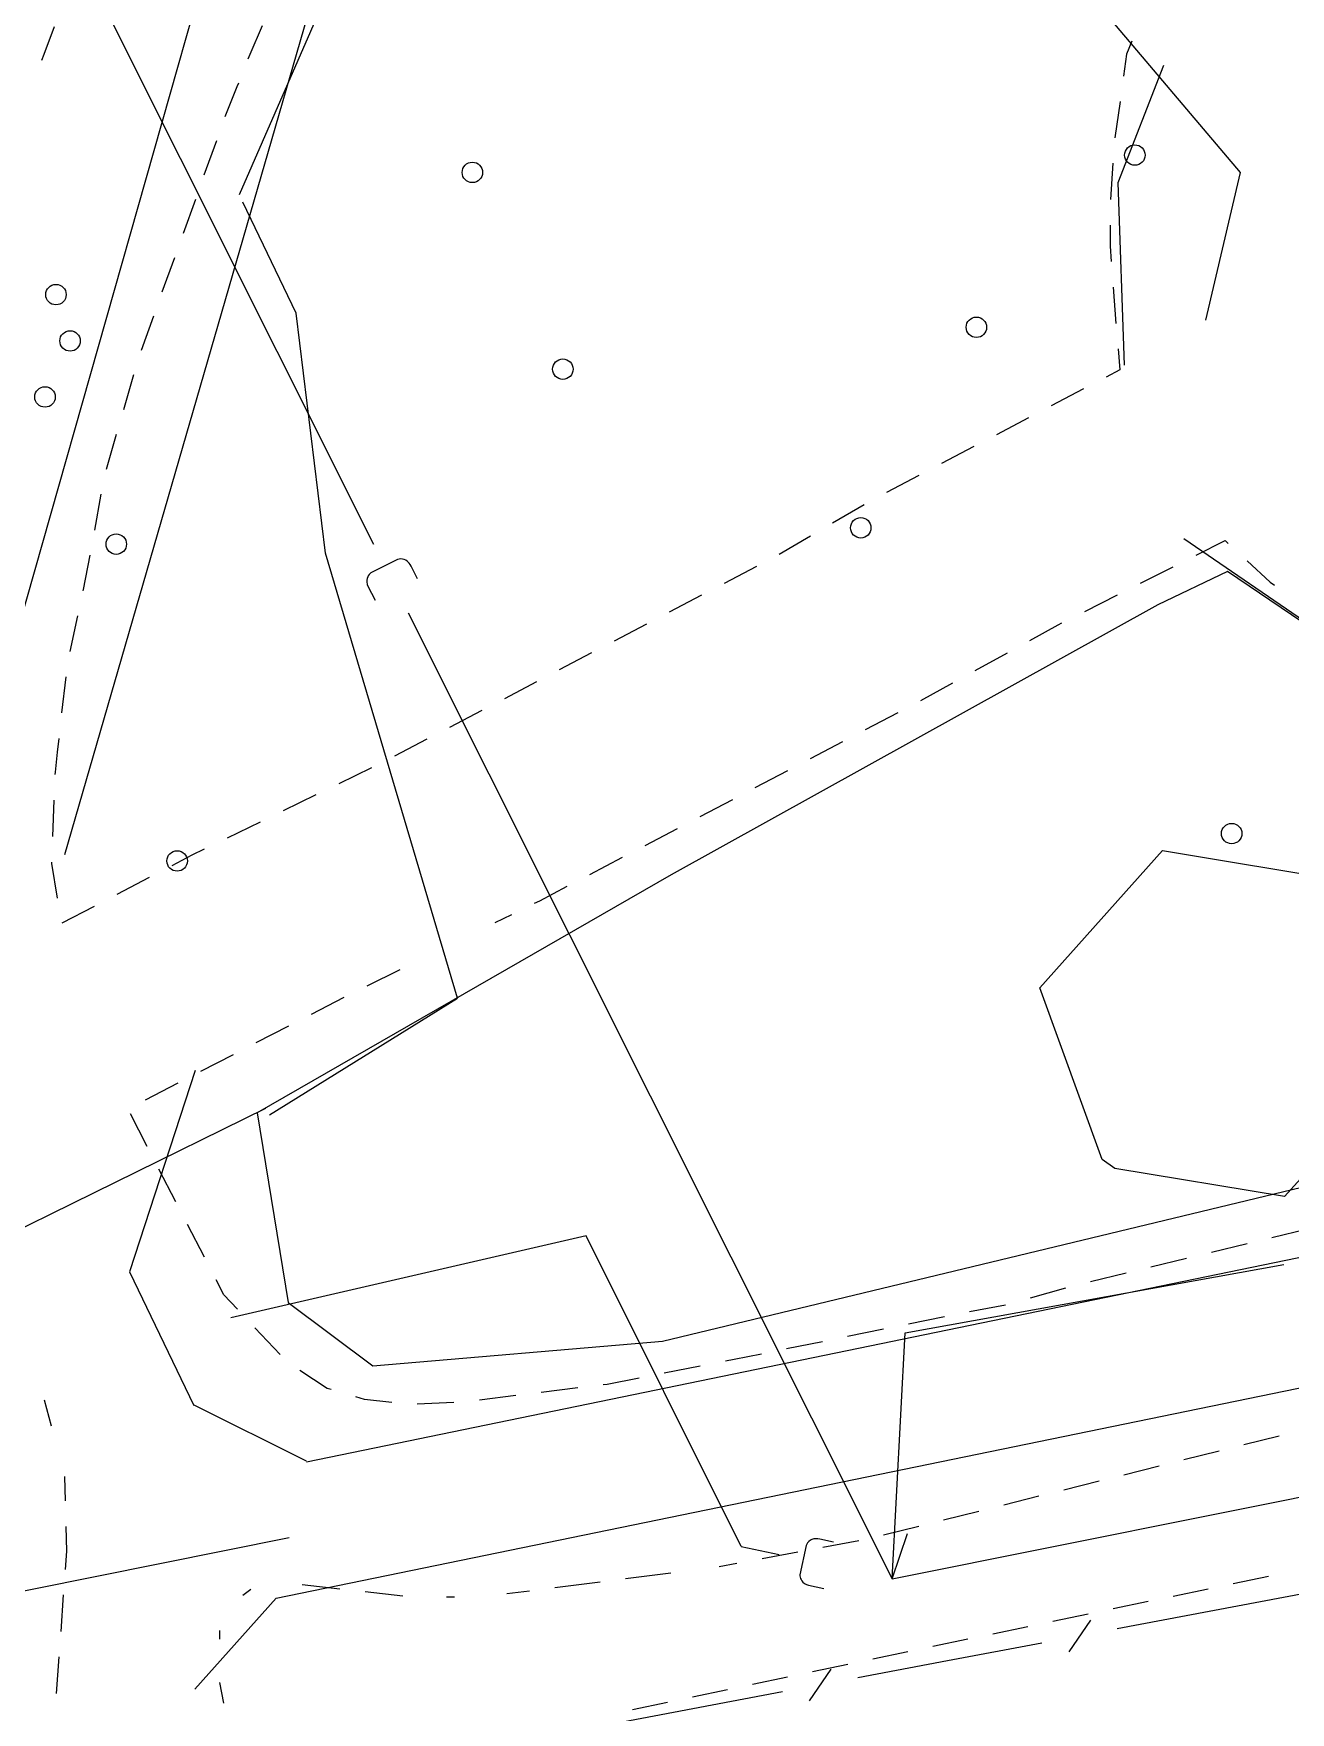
# Model space of a CAD drawing. Header units: metres. Extents: x 3206 to 3701, y 9896 to 11410.
# Drawn here: x 3616.41 to 3640.99, y 11287.56 to 11320.41 of the extents above; entities that cross this region are included whole.
import ezdxf

# ---------------------------------------------------------------- set-up
doc = ezdxf.new("R2010")
doc.units = ezdxf.units.M
for name, color, linetype in [('CURB', 7, 'Continuous'), ('ELECTR_CABLE', 7, 'Continuous'), ('ELECTR_CABLE_COMM', 7, 'Continuous'), ('SEWER', 7, 'Continuous')]:
    doc.layers.add(name, color=color, linetype=linetype)

# ---------------------------------------------------------------- blocks, each defined once
blk = doc.blocks.new('МОЖЖЕВЕЛЬНИК_СКАЛЬНЫЙ')
blk.add_circle((0, 0), 0.2)
blk = doc.blocks.new('ЧЕРЕМУХА_ШУБЕРТ')
blk.add_circle((0, 0), 0.2)
blk = doc.blocks.new('БЕРЕЗА_ПОЛЕЗНАЯ')
blk.add_circle((0, 0), 0.2)

msp = doc.modelspace()

# ---------------------------------------------------------------- linework, layer by layer
at = {"layer": 'CURB'}
for points in [[(3623.115, 11333.457), (3614.404, 11302.775)], [(3639.333, 11314.802), (3640.01, 11317.687), (3627.998, 11331.877), (3624.835, 11331.372), (3617.018, 11304.341)], [(3616.573, 11319.888), (3616.617, 11320), (3616.819, 11320.546)], [(3620.609, 11319.909), (3620.645, 11320), (3620.89, 11320.565)], [(3637.886, 11320.26), (3637.781, 11320), (3637.725, 11319.57)], [(3637.747, 11313.921), (3637.623, 11317.493), (3638.516, 11319.786)], [(3620.161, 11318.781), (3620.395, 11319.372), (3620.424, 11319.445)], [(3637.658, 11319.075), (3637.555, 11318.369)], [(3619.75, 11317.64), (3619.992, 11318.311)], [(3637.514, 11317.871), (3637.472, 11317.159)], [(3619.34, 11316.498), (3619.581, 11317.169)], [(3637.467, 11316.659), (3637.463, 11316.244), (3637.486, 11315.946)], [(3618.929, 11315.356), (3619.171, 11316.027)], [(3637.523, 11315.448), (3637.578, 11314.737)], [(3618.519, 11314.214), (3618.76, 11314.885)], [(3637.618, 11314.238), (3637.651, 11313.825), (3637.386, 11313.686)], [(3618.174, 11313.051), (3618.37, 11313.737)], [(3636.944, 11313.454), (3636.312, 11313.122)], [(3635.869, 11312.889), (3635.238, 11312.558)], [(3617.839, 11311.885), (3618.036, 11312.57)], [(3634.795, 11312.325), (3634.164, 11311.993)], [(3633.721, 11311.761), (3633.089, 11311.429)], [(3617.606, 11310.694), (3617.736, 11311.396)], [(3632.653, 11311.185), (3632.037, 11310.826)], [(3631.605, 11310.574), (3630.988, 11310.215)], [(3647.587, 11304.773), (3643.941, 11307.147), (3641.49, 11308.749), (3638.907, 11310.521)], [(3639.144, 11310.199), (3639.712, 11310.486), (3639.772, 11310.431)], [(3617.384, 11309.501), (3617.39, 11309.53), (3617.515, 11310.203)], [(3630.547, 11309.98), (3629.915, 11309.649)], [(3638.056, 11309.651), (3638.697, 11309.974)], [(3640.14, 11310.092), (3640.596, 11309.672), (3640.675, 11309.615)], [(3629.472, 11309.417), (3628.84, 11309.085)], [(3636.969, 11309.102), (3637.61, 11309.425)], [(3617.128, 11308.315), (3617.278, 11309.013)], [(3628.398, 11308.853), (3627.766, 11308.522)], [(3635.892, 11308.533), (3636.448, 11308.839), (3636.522, 11308.877)], [(3627.323, 11308.289), (3626.691, 11307.958)], [(3634.826, 11307.945), (3635.454, 11308.291)], [(3616.967, 11307.114), (3617.046, 11307.823)], [(3626.249, 11307.726), (3625.617, 11307.394)], [(3633.759, 11307.356), (3634.388, 11307.703)], [(3625.174, 11307.162), (3624.542, 11306.831)], [(3632.681, 11306.789), (3633.317, 11307.123)], [(3616.835, 11305.908), (3616.837, 11305.959), (3616.88, 11306.346), (3616.911, 11306.617)], [(3624.099, 11306.599), (3623.468, 11306.267)], [(3631.603, 11306.223), (3632.239, 11306.556)], [(3623.021, 11306.042), (3622.38, 11305.73)], [(3630.525, 11305.656), (3631.16, 11305.99)], [(3616.787, 11304.695), (3616.815, 11305.408)], [(3621.93, 11305.511), (3621.289, 11305.199)], [(3629.447, 11305.09), (3630.082, 11305.424)], [(3620.839, 11304.98), (3620.198, 11304.667)], [(3628.368, 11304.524), (3629.004, 11304.857)], [(3619.748, 11304.448), (3619.505, 11304.33), (3619.113, 11304.125)], [(3616.878, 11303.491), (3616.766, 11304.167), (3616.767, 11304.196)], [(3627.29, 11303.957), (3627.926, 11304.291)], [(3618.669, 11303.893), (3618.037, 11303.563)], [(3626.21, 11303.393), (3626.309, 11303.442), (3626.847, 11303.725)], [(3617.594, 11303.331), (3616.962, 11303.001)], [(3625.44, 11303.013), (3625.762, 11303.172)], [(3622.933, 11301.777), (3623.577, 11302.095)], [(3621.848, 11301.225), (3622.486, 11301.555)], [(3620.766, 11300.666), (3621.404, 11300.995)], [(3619.684, 11300.106), (3620.322, 11300.436)], [(3619.571, 11300.12), (3618.289, 11296.181), (3619.548, 11293.567)], [(3618.602, 11299.547), (3619.24, 11299.877)], [(3618.633, 11298.633), (3618.304, 11299.271)], [(3619.192, 11297.551), (3618.863, 11298.189)], [(3621.749, 11292.466), (3649.256, 11298.129)], [(3619.751, 11296.469), (3619.422, 11297.107)], [(3641.325, 11297.017), (3640.627, 11296.847)], [(3640.141, 11296.729), (3639.443, 11296.559)], [(3637.774, 11296.153), (3637.077, 11295.984)], [(3638.958, 11296.441), (3638.26, 11296.271)], [(3619.566, 11288.018), (3621.157, 11289.799), (3650.505, 11295.832), (3651.645, 11295.183)], [(3620.398, 11295.449), (3620.132, 11295.731), (3619.98, 11296.024)], [(3636.592, 11295.859), (3635.901, 11295.665)], [(3635.42, 11295.53), (3634.714, 11295.396)], [(3634.224, 11295.3), (3633.52, 11295.157)], [(3621.232, 11294.561), (3620.74, 11295.084)], [(3631.837, 11294.815), (3631.133, 11294.672)], [(3633.03, 11295.057), (3632.327, 11294.914)], [(3630.643, 11294.572), (3630.113, 11294.465), (3629.939, 11294.431)], [(3622.231, 11293.879), (3622.154, 11293.902), (3621.621, 11294.252)], [(3629.448, 11294.335), (3628.744, 11294.198)], [(3627.051, 11293.909), (3626.339, 11293.82)], [(3628.253, 11294.102), (3627.626, 11293.98), (3627.547, 11293.97)], [(3616.62, 11293.677), (3616.755, 11293.17)], [(3619.543, 11293.578), (3621.744, 11292.486)], [(3623.417, 11293.628), (3622.884, 11293.684), (3622.71, 11293.736)], [(3624.632, 11293.627), (3623.915, 11293.59)], [(3625.842, 11293.759), (3625.13, 11293.67)], [(3640.769, 11292.969), (3640.08, 11292.796)], [(3639.595, 11292.674), (3638.906, 11292.501)], [(3617.018, 11292.18), (3617.03, 11291.698)], [(3638.421, 11292.379), (3637.731, 11292.206)], [(3637.246, 11292.085), (3636.557, 11291.912)], [(3636.072, 11291.79), (3635.383, 11291.617)], [(3617.042, 11291.199), (3617.054, 11290.717)], [(3633.724, 11291.2), (3633.034, 11291.027)], [(3634.898, 11291.495), (3634.208, 11291.322)], [(3632.546, 11290.921), (3631.847, 11290.791)], [(3617.054, 11290.717), (3617.028, 11290.359)], [(3631.356, 11290.699), (3630.657, 11290.569)], [(3627.988, 11290.18), (3628.876, 11290.293)], [(3630.165, 11290.477), (3629.816, 11290.412)], [(3639.872, 11290.084), (3640.558, 11290.227)], [(3620.504, 11289.855), (3620.662, 11289.973)], [(3621.665, 11290.063), (3622.401, 11289.981)], [(3622.897, 11289.926), (3623.633, 11289.844)], [(3625.663, 11289.885), (3626.107, 11289.941)], [(3626.603, 11290.004), (3627.491, 11290.117)], [(3638.697, 11289.838), (3639.383, 11289.981)], [(3616.992, 11289.861), (3616.941, 11289.145)], [(3624.483, 11289.826), (3624.642, 11289.823)], [(3637.522, 11289.593), (3638.208, 11289.736)], [(3635.171, 11289.102), (3635.857, 11289.245)], [(3636.346, 11289.347), (3637.032, 11289.49)], [(3620.055, 11288.997), (3620.055, 11289.164)], [(3633.996, 11288.856), (3634.682, 11288.999)], [(3616.905, 11288.647), (3616.854, 11287.931)], [(3632.821, 11288.611), (3633.506, 11288.754)], [(3630.471, 11288.114), (3631.157, 11288.26)], [(3631.646, 11288.363), (3632.331, 11288.508)], [(3620.13, 11287.74), (3620.055, 11288.147)], [(3629.296, 11287.866), (3629.982, 11288.011)], [(3628.122, 11287.617), (3628.807, 11287.762)]]:
    msp.add_lwpolyline(points, dxfattribs=at)
msp.add_lwpolyline([(3636.09, 11301.738), (3638.487, 11304.421), (3642.128, 11303.817), (3643.335, 11300.372), (3640.874, 11297.658), (3637.556, 11298.203), (3637.307, 11298.377)], close=True, dxfattribs=at)
at = {"layer": 'ELECTR_CABLE'}
for points in [[(3620.44, 11317.258), (3626.22, 11330.506), (3628.766, 11335.506)], [(3621.023, 11299.25), (3624.704, 11301.538), (3622.123, 11310.244), (3621.543, 11314.935), (3620.5, 11317.107)], [(3642.682, 11307.897), (3639.758, 11309.879), (3638.394, 11309.231), (3628.881, 11303.951), (3620.784, 11299.289), (3621.387, 11295.582), (3623.045, 11294.339), (3628.709, 11294.822), (3648.166, 11299.515)], [(3569.647, 11229.771), (3569.669, 11229.781), (3567.786, 11231.579), (3571.568, 11242.2), (3571.602, 11246.014), (3580.211, 11264.944), (3583.055, 11266.684), (3582.286, 11268.189), (3591.597, 11286.917), (3593.8, 11285.469), (3603.31, 11290.697), (3620.952, 11299.38)], [(3614.65, 11287.49), (3613.847, 11289.467), (3621.411, 11290.987)]]:
    msp.add_lwpolyline(points, dxfattribs=at)
at = {"layer": 'ELECTR_CABLE_COMM'}
for points in [[(3641.3, 11289.895), (3637.604, 11289.198)], [(3637.078, 11289.368), (3636.656, 11288.749)], [(3636.13, 11288.919), (3634.282, 11288.571)], [(3634.282, 11288.571), (3632.53, 11288.24)], [(3632.004, 11288.41), (3631.581, 11287.791)], [(3631.056, 11287.962), (3627.55, 11287.3)]]:
    msp.add_lwpolyline(points, dxfattribs=at)
at = {"layer": 'SEWER'}
for points in [[(3613.591, 11329.316), (3623.061, 11310.417)], [(3623.917, 11309.739), (3623.793, 11309.987), (3623.773, 11310.021), (3623.754, 11310.045), (3623.725, 11310.077), (3623.692, 11310.101), (3623.661, 11310.116), (3623.623, 11310.126), (3623.585, 11310.13), (3623.558, 11310.124), (3623.531, 11310.115), (3623.008, 11309.853), (3622.987, 11309.838), (3622.972, 11309.822), (3622.956, 11309.799), (3622.946, 11309.776), (3622.936, 11309.745), (3622.929, 11309.714), (3622.931, 11309.679), (3622.937, 11309.631), (3622.95, 11309.596), (3623.088, 11309.319)], [(3623.734, 11309.076), (3633.204, 11290.177)], [(3630.245, 11290.81), (3627.214, 11296.885), (3620.267, 11295.28)], [(3633.204, 11290.177), (3633.458, 11294.987), (3640.858, 11296.322)], [(3633.204, 11290.177), (3642.633, 11292.064)], [(3632.055, 11290.894), (3631.784, 11290.952), (3631.745, 11290.958), (3631.714, 11290.958), (3631.672, 11290.955), (3631.632, 11290.945), (3631.601, 11290.931), (3631.57, 11290.907), (3631.543, 11290.88), (3631.53, 11290.854), (3631.52, 11290.828), (3631.398, 11290.256), (3631.397, 11290.231), (3631.399, 11290.209), (3631.407, 11290.181), (3631.419, 11290.16), (3631.437, 11290.133), (3631.457, 11290.107), (3631.486, 11290.087), (3631.527, 11290.062), (3631.562, 11290.05), (3631.865, 11289.985)], [(3633.204, 11290.177), (3633.501, 11291.063)], [(3630.245, 11290.81), (3630.991, 11290.65)]]:
    msp.add_lwpolyline(points, dxfattribs=at)

# ---------------------------------------------------------------- block references
at = {"layer": 'BUSH'}
for p in [(3637.947, 11318.029), (3616.849, 11315.299), (3617.125, 11314.393), (3626.762, 11313.841), (3616.635, 11313.297), (3632.587, 11310.737), (3639.84, 11304.755), (3619.218, 11304.219)]:
    msp.add_blockref('МОЖЖЕВЕЛЬНИК_СКАЛЬНЫЙ', p, dxfattribs=at)
at = {"layer": 'TREE'}
for name, p in [('ЧЕРЕМУХА_ШУБЕРТ', (3624.992, 11317.69)), ('БЕРЕЗА_ПОЛЕЗНАЯ', (3634.848, 11314.66)), ('БЕРЕЗА_ПОЛЕЗНАЯ', (3618.028, 11310.418))]:
    msp.add_blockref(name, p, dxfattribs=at)

doc.saveas('drawing.dxf')
